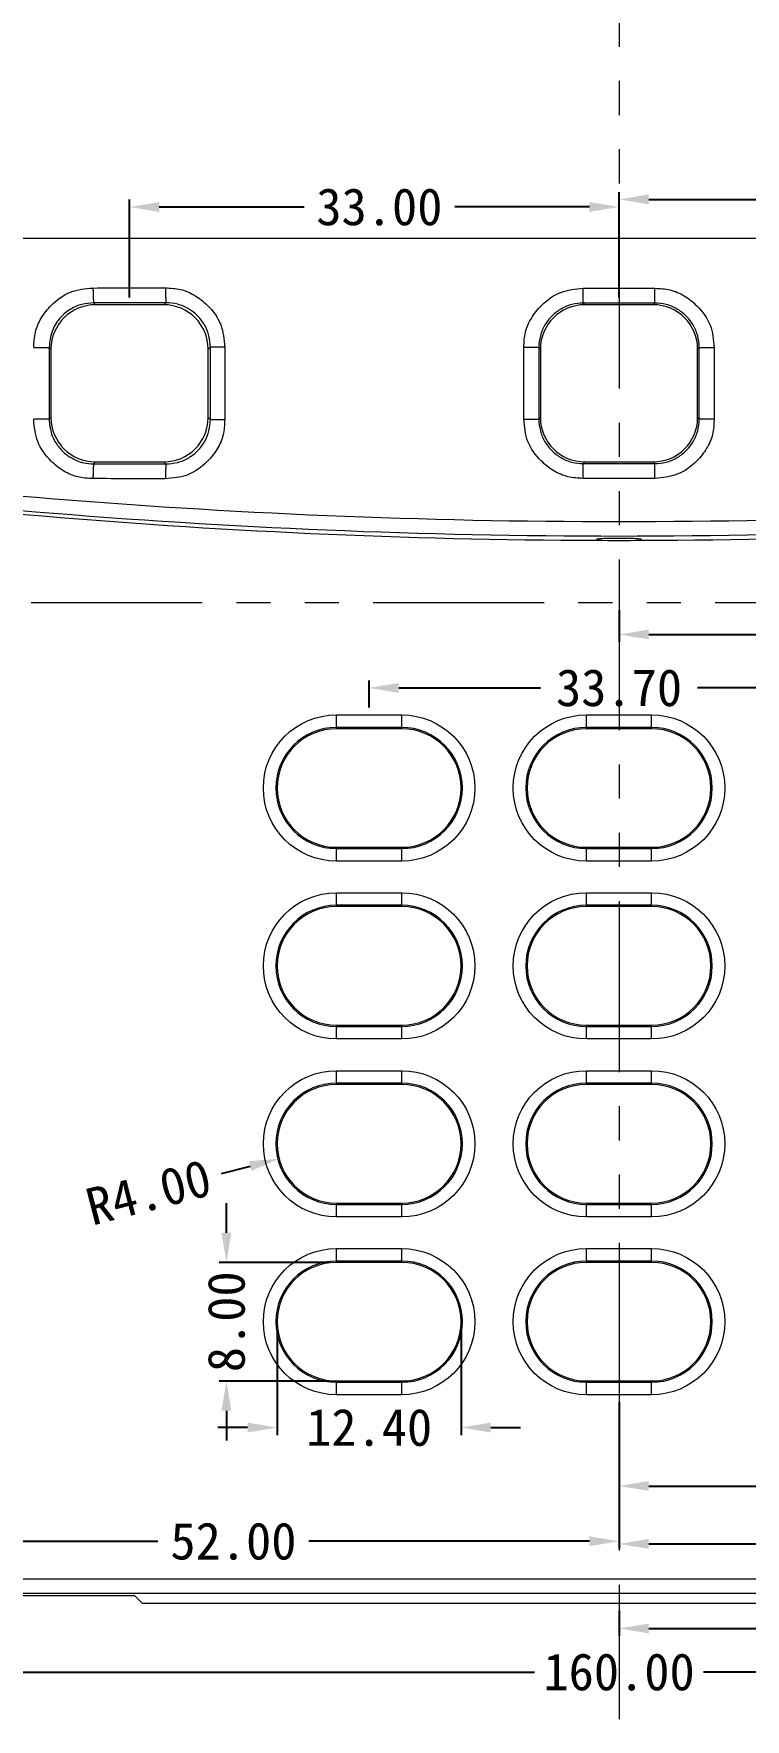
# Model space of a CAD drawing. Extents: x 123 to 716, y 209 to 645.
# Drawn here: x 534 to 582, y 450 to 563.7 of the extents above; entities that cross this region are included whole.
import ezdxf

# ---------------------------------------------------------------- set-up
doc = ezdxf.new("R2010")
doc.units = 0
doc.header["$LTSCALE"] = 3
doc.header["$MEASUREMENT"] = 0
doc.linetypes.add('PHANTOM', pattern=[2.5, 1.25, -0.25, 0.25, -0.25, 0.25, -0.25])
doc.layers.add('3', color=7, linetype='Continuous')
doc.dimstyles.get("Standard").update_dxf_attribs({"dimtxt": 0.18, "dimasz": 0.18, "dimexe": 0.18, "dimexo": 0.0625, "dimgap": 0.09, "dimtad": 0, "dimtih": 1, "dimtoh": 1, "dimdec": 4, "dimzin": 0, "dimdsep": 46, "dimtxsty": 'Standard', "dimcen": 0.09, "dimadec": 0, "dimazin": 0, "dimtfac": 1, "dimtdec": 4, "dimtofl": 0, "dimtmove": 0, "dimatfit": 3, "dimfxl": 1, "dimtolj": 1, "dimtzin": 0, "dimarcsym": 0})

# ---------------------------------------------------------------- blocks, each defined once
blk = doc.blocks.new('*D93')
at = {"color": 4, "linetype": 'Continuous'}
for p, q in [((493.48, 458.35), (493.48, 452.72)), ((653.48, 458.35), (653.48, 452.72)), ((495.48, 453.22), (567.77, 453.22)), ((651.48, 453.22), (579.18, 453.22))]:
    blk.add_line(p, q, dxfattribs=at)
for points in [[(495.48, 453.55), (495.48, 452.89), (493.48, 453.22)], [(651.48, 453.55), (651.48, 452.89), (653.48, 453.22)]]:
    blk.add_solid(points, dxfattribs=at)
at = {"layer": 'Defpoints', "color": 0, "linetype": 'Continuous'}
for p in [(493.48, 458.85), (653.48, 458.85), (653.48, 453.22)]:
    blk.add_point(p, dxfattribs=at)
at = {"color": 3, "linetype": 'Continuous', "insert": (573.48, 453.22), "char_height": 2.5, "attachment_point": 5}
blk.add_mtext('\\A1;160.00', dxfattribs=at)
blk = doc.blocks.new('_ClosedBlank')
at = {"color": 0, "linetype": 'ByBlock', "lineweight": -2}
for p, q in [((-1, 0.167), (0, 0)), ((-1, 0.167), (-1, -0.167)), ((0, 0), (-1, -0.167))]:
    blk.add_line(p, q, dxfattribs=at)
blk = doc.blocks.new('*D94')
at = {"color": 4, "linetype": 'Continuous'}
for p, q in [((572.98, 592.85), (488.57, 592.85)), ((489.07, 590.85), (489.07, 529.82)), ((489.07, 459.85), (489.07, 517.99)), ((493.98, 457.85), (488.57, 457.85))]:
    blk.add_line(p, q, dxfattribs=at)
for points in [[(488.74, 590.85), (489.4, 590.85), (489.07, 592.85)], [(488.74, 459.85), (489.4, 459.85), (489.07, 457.85)]]:
    blk.add_solid(points, dxfattribs=at)
at = {"layer": 'Defpoints', "color": 0, "linetype": 'Continuous'}
for p in [(489.07, 592.85), (573.48, 592.85), (494.48, 457.85)]:
    blk.add_point(p, dxfattribs=at)
at = {"color": 3, "linetype": 'Continuous', "insert": (489.07, 523.9), "char_height": 2.5, "attachment_point": 5, "rotation": 90}
blk.add_mtext('\\A1;135.00', dxfattribs=at)
blk = doc.blocks.new('*D98')
at = {"color": 4, "linetype": 'Continuous'}
for p, q in [((573.48, 545.95), (573.48, 553.06)), ((606.48, 545.95), (606.48, 553.06)), ((575.48, 552.56), (584.98, 552.56)), ((604.48, 552.56), (595.14, 552.56))]:
    blk.add_line(p, q, dxfattribs=at)
for points in [[(575.48, 552.9), (575.48, 552.23), (573.48, 552.56)], [(604.48, 552.9), (604.48, 552.23), (606.48, 552.56)]]:
    blk.add_solid(points, dxfattribs=at)
at = {"layer": 'Defpoints', "color": 0, "linetype": 'Continuous'}
for p in [(573.48, 552.56), (573.48, 545.45), (606.48, 545.45)]:
    blk.add_point(p, dxfattribs=at)
at = {"color": 3, "linetype": 'Continuous', "insert": (590.06, 552.56), "char_height": 2.5, "attachment_point": 5}
blk.add_mtext('\\A1;33.00', dxfattribs=at)
blk = doc.blocks.new('*D99')
at = {"color": 4, "linetype": 'Continuous'}
for p, q in [((540.48, 545.95), (540.48, 552.55)), ((542.48, 552.05), (552.24, 552.05)), ((571.48, 552.05), (562.41, 552.05)), ((573.48, 547.07), (573.48, 552.55))]:
    blk.add_line(p, q, dxfattribs=at)
for points in [[(542.48, 552.38), (542.48, 551.72), (540.48, 552.05)], [(571.48, 552.38), (571.48, 551.72), (573.48, 552.05)]]:
    blk.add_solid(points, dxfattribs=at)
at = {"layer": 'Defpoints', "color": 0, "linetype": 'Continuous'}
for p in [(573.48, 552.05), (573.48, 546.57), (540.48, 545.45)]:
    blk.add_point(p, dxfattribs=at)
at = {"color": 3, "linetype": 'Continuous', "insert": (557.32, 552.05), "char_height": 2.5, "attachment_point": 5}
blk.add_mtext('\\A1;33.00', dxfattribs=at)
blk = doc.blocks.new('*D105')
at = {"color": 4, "linetype": 'Continuous'}
for p, q in [((521.48, 492.6), (521.48, 461.54)), ((573.48, 471.42), (573.48, 461.54)), ((523.48, 462.04), (542.39, 462.04)), ((571.48, 462.04), (552.56, 462.04))]:
    blk.add_line(p, q, dxfattribs=at)
for points in [[(523.48, 462.38), (523.48, 461.71), (521.48, 462.04)], [(571.48, 462.38), (571.48, 461.71), (573.48, 462.04)]]:
    blk.add_solid(points, dxfattribs=at)
at = {"layer": 'Defpoints', "color": 0, "linetype": 'Continuous'}
for p in [(521.48, 493.1), (573.48, 471.92), (573.48, 462.04)]:
    blk.add_point(p, dxfattribs=at)
at = {"color": 3, "linetype": 'Continuous', "insert": (547.48, 462.04), "char_height": 2.5, "attachment_point": 5}
blk.add_mtext('\\A1;52.00', dxfattribs=at)
blk = doc.blocks.new('*D106')
at = {"color": 4, "linetype": 'Continuous'}
for p, q in [((633.98, 468.6), (633.98, 461.36)), ((575.48, 461.86), (598.64, 461.86)), ((631.98, 461.86), (608.81, 461.86))]:
    blk.add_line(p, q, dxfattribs=at)
for points in [[(575.48, 462.2), (575.48, 461.53), (573.48, 461.86)], [(631.98, 462.2), (631.98, 461.53), (633.98, 461.86)]]:
    blk.add_solid(points, dxfattribs=at)
at = {"layer": 'Defpoints', "color": 0, "linetype": 'Continuous'}
for p in [(633.98, 469.1), (573.48, 461.86), (573.48, 461.86)]:
    blk.add_point(p, dxfattribs=at)
at = {"color": 3, "linetype": 'Continuous', "insert": (603.73, 461.86), "char_height": 2.5, "attachment_point": 5}
blk.add_mtext('\\A1;60.50', dxfattribs=at)
blk = doc.blocks.new('*D107')
at = {"color": 4, "linetype": 'Continuous'}
for p, q in [((630.48, 468.6), (630.48, 465.27)), ((573.48, 466.36), (573.48, 465.27)), ((575.48, 465.77), (596.89, 465.77)), ((628.48, 465.77), (607.06, 465.77))]:
    blk.add_line(p, q, dxfattribs=at)
for points in [[(575.48, 466.11), (575.48, 465.44), (573.48, 465.77)], [(628.48, 466.11), (628.48, 465.44), (630.48, 465.77)]]:
    blk.add_solid(points, dxfattribs=at)
at = {"layer": 'Defpoints', "color": 0, "linetype": 'Continuous'}
for p in [(630.48, 469.1), (573.48, 466.86), (573.48, 465.77)]:
    blk.add_point(p, dxfattribs=at)
at = {"color": 3, "linetype": 'Continuous', "insert": (601.98, 465.77), "char_height": 2.5, "attachment_point": 5}
blk.add_mtext('\\A1;57.00', dxfattribs=at)
blk = doc.blocks.new('*D108')
at = {"color": 4, "linetype": 'Continuous'}
for p, q in [((637.48, 468.6), (637.48, 455.66)), ((573.48, 457.35), (573.48, 455.66)), ((575.48, 456.16), (600.39, 456.16)), ((635.48, 456.16), (610.56, 456.16))]:
    blk.add_line(p, q, dxfattribs=at)
for points in [[(575.48, 456.49), (575.48, 455.83), (573.48, 456.16)], [(635.48, 456.49), (635.48, 455.83), (637.48, 456.16)]]:
    blk.add_solid(points, dxfattribs=at)
at = {"layer": 'Defpoints', "color": 0, "linetype": 'Continuous'}
for p in [(637.48, 469.1), (573.48, 457.85), (573.48, 456.16)]:
    blk.add_point(p, dxfattribs=at)
at = {"color": 3, "linetype": 'Continuous', "insert": (605.48, 456.16), "char_height": 2.5, "attachment_point": 5}
blk.add_mtext('\\A1;64.00', dxfattribs=at)
blk = doc.blocks.new('*D114')
at = {"color": 4, "linetype": 'Continuous'}
for p, q in [((556.63, 518.29), (556.63, 520.11)), ((590.33, 518.29), (590.33, 520.11)), ((558.63, 519.61), (568.18, 519.61)), ((588.33, 519.61), (578.77, 519.61))]:
    blk.add_line(p, q, dxfattribs=at)
for points in [[(558.63, 519.94), (558.63, 519.27), (556.63, 519.61)], [(588.33, 519.94), (588.33, 519.27), (590.33, 519.61)]]:
    blk.add_solid(points, dxfattribs=at)
at = {"layer": 'Defpoints', "color": 0, "linetype": 'Continuous'}
for p in [(590.33, 519.61), (556.63, 517.79), (590.33, 517.79)]:
    blk.add_point(p, dxfattribs=at)
at = {"color": 3, "linetype": 'Continuous', "insert": (573.48, 519.61), "char_height": 2.5, "attachment_point": 5}
blk.add_mtext('\\A1;33.70', dxfattribs=at)
blk = doc.blocks.new('*D115')
at = {"color": 4, "linetype": 'Continuous'}
for p, q in [((573.48, 524.85), (573.48, 522.71)), ((575.48, 523.21), (586.7, 523.21)), ((608.93, 523.21), (597.7, 523.21)), ((610.93, 518.29), (610.93, 523.71))]:
    blk.add_line(p, q, dxfattribs=at)
for points in [[(575.48, 523.54), (575.48, 522.88), (573.48, 523.21)], [(608.93, 523.54), (608.93, 522.88), (610.93, 523.21)]]:
    blk.add_solid(points, dxfattribs=at)
at = {"layer": 'Defpoints', "color": 0, "linetype": 'Continuous'}
for p in [(573.48, 525.35), (573.48, 523.21), (610.93, 517.79)]:
    blk.add_point(p, dxfattribs=at)
at = {"color": 3, "linetype": 'Continuous', "insert": (592.2, 523.21), "char_height": 2.5, "attachment_point": 5}
blk.add_mtext('\\A1;37.45', dxfattribs=at)
blk = doc.blocks.new('*D117')
at = {"color": 4, "linetype": 'Continuous'}
for p, q in [((547.01, 482.85), (547.01, 484.85)), ((553.93, 480.85), (546.51, 480.85)), ((553.93, 472.85), (546.51, 472.85)), ((547.01, 470.85), (547.01, 468.85))]:
    blk.add_line(p, q, dxfattribs=at)
for points in [[(546.67, 482.85), (547.34, 482.85), (547.01, 480.85)], [(546.67, 470.85), (547.34, 470.85), (547.01, 472.85)]]:
    blk.add_solid(points, dxfattribs=at)
at = {"layer": 'Defpoints', "color": 0, "linetype": 'Continuous'}
for p in [(547.01, 480.85), (554.43, 480.85), (554.43, 472.85)]:
    blk.add_point(p, dxfattribs=at)
at = {"color": 3, "linetype": 'Continuous', "insert": (547.01, 476.85), "char_height": 2.5, "attachment_point": 5, "rotation": 90}
blk.add_mtext('\\A1;8.00', dxfattribs=at)
blk = doc.blocks.new('*D193')
at = {"color": 4, "linetype": 'Continuous'}
for p, q in [((550.43, 476.35), (550.43, 469.21)), ((562.83, 476.35), (562.83, 469.21)), ((548.43, 469.71), (546.43, 469.71)), ((564.83, 469.71), (566.83, 469.71))]:
    blk.add_line(p, q, dxfattribs=at)
for points in [[(548.43, 470.05), (548.43, 469.38), (550.43, 469.71)], [(564.83, 470.05), (564.83, 469.38), (562.83, 469.71)]]:
    blk.add_solid(points, dxfattribs=at)
at = {"layer": 'Defpoints', "color": 0, "linetype": 'Continuous'}
for p in [(550.43, 476.85), (562.83, 476.85), (562.83, 469.71)]:
    blk.add_point(p, dxfattribs=at)
at = {"color": 3, "linetype": 'Continuous', "insert": (556.63, 469.71), "char_height": 2.5, "attachment_point": 5}
blk.add_mtext('\\A1;12.40', dxfattribs=at)
blk = doc.blocks.new('*D195')
at = {"color": 4, "linetype": 'Continuous'}
blk.add_line((546.68, 486.85), (548.62, 487.35), dxfattribs=at)
blk.add_solid([(548.53, 487.68), (548.7, 487.03), (550.55, 487.85)], dxfattribs=at)
at = {"layer": 'Defpoints', "color": 0, "linetype": 'Continuous'}
for p in [(550.55, 487.85), (554.43, 488.85)]:
    blk.add_point(p, dxfattribs=at)
at = {"color": 3, "linetype": 'Continuous', "insert": (541.76, 485.58), "char_height": 2.5, "attachment_point": 5, "rotation": 14.4759}
blk.add_mtext('\\A1;R4.00', dxfattribs=at)

msp = doc.modelspace()

# ---------------------------------------------------------------- linework, layer by layer
at = {"color": 1, "linetype": 'PHANTOM', "lineweight": 9, "ltscale": 3.07385}
for p, q in [((573.477, 597.437), (573.477, 450.033)), ((660.642, 525.355), (486.311, 525.355))]:
    msp.add_line(p, q, dxfattribs=at)
at = {"layer": '3', "color": 7, "linetype": 'Continuous', "lineweight": 9}
for p, q in [((516.229, 549.955), (630.724, 549.955)), ((538.041, 545.586), (538.173, 545.455)), ((542.781, 545.455), (538.173, 545.455)), ((542.781, 545.455), (542.921, 545.595)), ((571.06, 545.568), (571.173, 545.455)), ((575.781, 545.455), (571.173, 545.455)), ((575.781, 545.455), (575.894, 545.568)), ((535.053, 542.582), (535.053, 537.727)), ((535.177, 542.459), (535.054, 542.581)), ((535.177, 542.459), (535.177, 537.85)), ((545.923, 542.605), (545.777, 542.459)), ((545.777, 537.85), (545.777, 542.459)), ((545.923, 537.704), (545.923, 542.605)), ((546.894, 542.605), (546.894, 537.704)), ((567.06, 537.739), (567.06, 542.57)), ((568.065, 542.57), (568.065, 537.739)), ((568.177, 542.459), (568.065, 542.57)), ((568.177, 542.459), (568.177, 537.85)), ((578.888, 542.57), (578.777, 542.459)), ((578.777, 537.85), (578.777, 542.459)), ((578.888, 537.739), (578.888, 542.57)), ((579.894, 542.57), (579.894, 537.739)), ((535.053, 537.727), (535.177, 537.85)), ((545.777, 537.85), (545.922, 537.705)), ((568.065, 537.739), (568.177, 537.85)), ((578.777, 537.85), (578.888, 537.739)), ((538.173, 534.855), (538.041, 534.723)), ((538.173, 534.855), (542.781, 534.855)), ((542.921, 534.714), (542.781, 534.855)), ((571.173, 534.855), (571.06, 534.742)), ((571.173, 534.855), (575.781, 534.855)), ((575.894, 534.742), (575.781, 534.855)), ((554.427, 516.944), (554.427, 517.786)), ((554.427, 517.786), (558.827, 517.786)), ((558.827, 516.944), (558.827, 517.786)), ((571.277, 516.944), (571.277, 517.786)), ((571.277, 517.786), (575.677, 517.786)), ((575.677, 516.944), (575.677, 517.786)), ((554.427, 516.944), (554.427, 516.855)), ((558.827, 516.944), (554.427, 516.944)), ((558.827, 516.855), (554.427, 516.855)), ((558.827, 516.855), (558.827, 516.944)), ((571.277, 516.944), (571.277, 516.855)), ((575.677, 516.944), (571.277, 516.944)), ((575.677, 516.855), (571.277, 516.855)), ((575.677, 516.855), (575.677, 516.944)), ((554.427, 508.855), (554.427, 508.765)), ((554.427, 508.855), (558.827, 508.855)), ((554.427, 507.924), (554.427, 508.765)), ((554.427, 508.765), (558.827, 508.765)), ((558.827, 508.765), (558.827, 508.855)), ((558.827, 507.924), (558.827, 508.765)), ((571.277, 508.855), (571.277, 508.765)), ((571.277, 508.855), (575.677, 508.855)), ((571.277, 507.924), (571.277, 508.765)), ((571.277, 508.765), (575.677, 508.765)), ((575.677, 508.765), (575.677, 508.855)), ((575.677, 507.924), (575.677, 508.765)), ((558.827, 507.924), (554.427, 507.924)), ((575.677, 507.924), (571.277, 507.924)), ((554.427, 504.944), (554.427, 505.786)), ((554.427, 505.786), (558.827, 505.786)), ((554.427, 504.944), (554.427, 504.855)), ((558.827, 504.944), (554.427, 504.944)), ((558.827, 504.944), (558.827, 505.786)), ((558.827, 504.855), (558.827, 504.944)), ((571.277, 504.944), (571.277, 505.786)), ((571.277, 505.786), (575.677, 505.786)), ((571.277, 504.944), (571.277, 504.855)), ((575.677, 504.944), (571.277, 504.944)), ((575.677, 504.944), (575.677, 505.786)), ((575.677, 504.855), (575.677, 504.944)), ((558.827, 504.855), (554.427, 504.855)), ((575.677, 504.855), (571.277, 504.855)), ((554.427, 496.855), (554.427, 496.765)), ((554.427, 496.855), (558.827, 496.855)), ((554.427, 495.924), (554.427, 496.765)), ((554.427, 496.765), (558.827, 496.765)), ((558.827, 495.924), (554.427, 495.924)), ((558.827, 496.765), (558.827, 496.855)), ((558.827, 495.924), (558.827, 496.765)), ((571.277, 496.855), (571.277, 496.765)), ((571.277, 496.855), (575.677, 496.855)), ((571.277, 495.924), (571.277, 496.765)), ((571.277, 496.765), (575.677, 496.765)), ((575.677, 495.924), (571.277, 495.924)), ((575.677, 496.765), (575.677, 496.855)), ((575.677, 495.924), (575.677, 496.765)), ((554.427, 492.944), (554.427, 493.786)), ((554.427, 493.786), (558.827, 493.786)), ((558.827, 492.944), (558.827, 493.786)), ((571.277, 492.944), (571.277, 493.786)), ((571.277, 493.786), (575.677, 493.786)), ((575.677, 492.944), (575.677, 493.786)), ((554.427, 492.944), (554.427, 492.855)), ((558.827, 492.944), (554.427, 492.944)), ((558.827, 492.855), (554.427, 492.855)), ((558.827, 492.855), (558.827, 492.944)), ((571.277, 492.944), (571.277, 492.855)), ((575.677, 492.944), (571.277, 492.944)), ((575.677, 492.855), (571.277, 492.855)), ((575.677, 492.855), (575.677, 492.944)), ((554.427, 484.855), (554.427, 484.765)), ((554.427, 484.855), (558.827, 484.855)), ((554.427, 483.924), (554.427, 484.765)), ((554.427, 484.765), (558.827, 484.765)), ((558.827, 484.765), (558.827, 484.855)), ((558.827, 483.924), (558.827, 484.765)), ((571.277, 484.855), (571.277, 484.765)), ((571.277, 484.855), (575.677, 484.855)), ((571.277, 483.924), (571.277, 484.765)), ((571.277, 484.765), (575.677, 484.765)), ((575.677, 484.765), (575.677, 484.855)), ((575.677, 483.924), (575.677, 484.765)), ((558.827, 483.924), (554.427, 483.924)), ((575.677, 483.924), (571.277, 483.924)), ((554.427, 480.944), (554.427, 481.786)), ((554.427, 481.786), (558.827, 481.786)), ((558.827, 480.944), (558.827, 481.786)), ((571.277, 480.944), (571.277, 481.786)), ((571.277, 481.786), (575.677, 481.786)), ((575.677, 480.944), (575.677, 481.786)), ((554.427, 480.944), (554.427, 480.855)), ((558.827, 480.944), (554.427, 480.944)), ((558.827, 480.855), (554.427, 480.855)), ((558.827, 480.855), (558.827, 480.944)), ((571.277, 480.944), (571.277, 480.855)), ((575.677, 480.944), (571.277, 480.944)), ((575.677, 480.855), (571.277, 480.855)), ((575.677, 480.855), (575.677, 480.944)), ((554.427, 472.855), (554.427, 472.765)), ((554.427, 472.855), (558.827, 472.855)), ((554.427, 471.924), (554.427, 472.765)), ((554.427, 472.765), (558.827, 472.765)), ((558.827, 471.924), (554.427, 471.924)), ((558.827, 472.765), (558.827, 472.855)), ((558.827, 471.924), (558.827, 472.765)), ((571.277, 472.855), (571.277, 472.765)), ((571.277, 472.855), (575.677, 472.855)), ((571.277, 471.924), (571.277, 472.765)), ((571.277, 472.765), (575.677, 472.765)), ((575.677, 471.924), (571.277, 471.924)), ((575.677, 472.765), (575.677, 472.855)), ((575.677, 471.924), (575.677, 472.765)), ((495.133, 459.511), (651.82, 459.511)), ((651.82, 458.512), (495.133, 458.512)), ((540.822, 458.352), (530.132, 458.352)), ((541.319, 457.855), (540.822, 458.352)), ((541.319, 457.855), (605.634, 457.855))]:
    msp.add_line(p, q, dxfattribs=at)
for centre, radius, start, end in [((573.477, 989.497), 459.935, 260.19265, 269.81314), ((573.477, 989.497), 459.935, 270.18686, 279.80735), ((573.477, 989.497), 459.935, 269.81314, 270.18686), ((554.427, 512.855), 4.089, 90, 270), ((554.427, 512.855), 4, 90, 270), ((558.827, 512.855), 4.089, 270, 90), ((558.827, 512.855), 4, 270, 90), ((571.277, 512.855), 4.089, 90, 270), ((571.277, 512.855), 4, 90, 270), ((575.677, 512.855), 4.089, 270, 90), ((575.677, 512.855), 4, 270, 90), ((554.427, 500.855), 4.089, 90, 270), ((558.827, 500.855), 4.089, 270, 90), ((571.277, 500.855), 4.089, 90, 270), ((575.677, 500.855), 4.089, 270, 90), ((554.427, 500.855), 4, 90, 270), ((558.827, 500.855), 4, 270, 90), ((571.277, 500.855), 4, 90, 270), ((575.677, 500.855), 4, 270, 90), ((554.427, 488.855), 4.089, 90, 270), ((554.427, 488.855), 4, 90, 270), ((558.827, 488.855), 4.089, 270, 90), ((558.827, 488.855), 4, 270, 90), ((571.277, 488.855), 4.089, 90, 270), ((571.277, 488.855), 4, 90, 270), ((575.677, 488.855), 4.089, 270, 90), ((575.677, 488.855), 4, 270, 90), ((554.427, 476.855), 4.089, 90, 270), ((554.427, 476.855), 4, 90, 270), ((558.827, 476.855), 4.089, 270, 90), ((558.827, 476.855), 4, 270, 90), ((571.277, 476.855), 4.089, 90, 270), ((571.277, 476.855), 4, 90, 270), ((575.677, 476.855), 4.089, 270, 90), ((575.677, 476.855), 4, 270, 90)]:
    msp.add_arc(centre, radius, start, end, dxfattribs=at)
at = {"layer": '3', "color": 7, "linetype": 'Continuous', "lineweight": 9, "extrusion": (0, 0, -1)}
for centre, start, end in [((-554.427, 512.855), 270, 90), ((-558.827, 512.855), 90, 270), ((-571.277, 512.855), 270, 90), ((-575.677, 512.855), 90, 270), ((-554.427, 500.855), 270, 90), ((-558.827, 500.855), 90, 270), ((-571.277, 500.855), 270, 90), ((-575.677, 500.855), 90, 270), ((-554.427, 488.855), 270, 90), ((-558.827, 488.855), 90, 270), ((-571.277, 488.855), 270, 90), ((-575.677, 488.855), 90, 270), ((-554.427, 476.855), 270, 90), ((-558.827, 476.855), 90, 270), ((-571.277, 476.855), 270, 90), ((-575.677, 476.855), 90, 270)]:
    msp.add_arc(centre, 4.931, start, end, dxfattribs=at)
at = {"layer": '3', "color": 7, "linetype": 'Continuous', "lineweight": 9}
for centre, major_axis in [((538.181, 542.45), (-2.127, 2.127)), ((542.773, 542.45), (2.127, 2.127)), ((571.181, 542.45), (-2.127, 2.127)), ((575.773, 542.45), (2.127, 2.127)), ((538.181, 537.859), (-2.127, -2.127)), ((542.773, 537.859), (2.127, -2.127)), ((571.181, 537.859), (-2.127, -2.127)), ((575.773, 537.859), (2.127, -2.127))]:
    msp.add_ellipse(centre, major_axis=major_axis, ratio=0.997265, start_param=5.4991567, end_param=7.0672139, dxfattribs=at)
for points, knots in [([(534.014, 542.582), (534.031, 542.928), (534.065, 543.616), (534.492, 544.597), (535.264, 545.559), (536.435, 546.439), (537.488, 546.537), (538.005, 546.585)], [0, 0, 0, 0, 0.1650409, 0.3278049, 0.5012664, 0.7554622, 1, 1, 1, 1]), ([(542.889, 546.593), (543.236, 546.577), (543.925, 546.545), (544.907, 546.119), (545.87, 545.347), (546.752, 544.176), (546.847, 543.122), (546.894, 542.605)], [0, 0, 0, 0, 0.1652238, 0.3280842, 0.5016046, 0.7557188, 1, 1, 1, 1]), ([(567.06, 542.57), (567.077, 542.917), (567.11, 543.605), (567.539, 544.585), (568.313, 545.546), (569.486, 546.424), (570.54, 546.519), (571.057, 546.566)], [0, 0, 0, 0, 0.1650329, 0.327772, 0.5012561, 0.7554406, 1, 1, 1, 1]), ([(575.896, 546.566), (576.243, 546.549), (576.931, 546.515), (577.912, 546.087), (578.873, 545.313), (579.752, 544.141), (579.847, 543.087), (579.894, 542.57)], [0, 0, 0, 0, 0.1651903, 0.3280398, 0.501575, 0.7556565, 1, 1, 1, 1]), ([(538.041, 545.586), (537.777, 545.565), (537.225, 545.521), (536.421, 545.157), (535.706, 544.538), (535.165, 543.648), (535.091, 542.945), (535.053, 542.582)], [0, 0, 0, 0, 0.1686446, 0.3529218, 0.5528864, 0.7685728, 1, 1, 1, 1]), ([(545.923, 542.605), (545.905, 542.856), (545.868, 543.363), (545.571, 544.081), (545.106, 544.712), (544.48, 545.203), (543.734, 545.533), (543.193, 545.574), (542.921, 545.595)], [0, 0, 0, 0, 0.1601973, 0.3227612, 0.4878634, 0.6556678, 0.8263306, 1, 1, 1, 1]), ([(571.06, 545.567), (570.806, 545.549), (570.294, 545.511), (569.573, 545.21), (568.943, 544.742), (568.454, 544.116), (568.127, 543.375), (568.086, 542.84), (568.065, 542.57)], [0, 0, 0, 0, 0.1620279, 0.3257881, 0.4913753, 0.6588812, 0.8283943, 1, 1, 1, 1]), ([(578.888, 542.57), (578.868, 542.84), (578.826, 543.375), (578.5, 544.116), (578.011, 544.742), (577.38, 545.21), (576.659, 545.511), (576.148, 545.549), (575.893, 545.567)], [0, 0, 0, 0, 0.1715809, 0.3410792, 0.5085801, 0.6741723, 0.8379473, 1, 1, 1, 1]), ([(495.207, 537.377), (521.073, 533.019), (547.162, 530.831), (599.792, 530.831), (625.88, 533.019), (651.746, 537.377)], [0, 0, 0, 0, 0.5, 0.5, 1, 1, 1, 1]), ([(538.005, 533.725), (537.658, 533.742), (536.97, 533.778), (535.991, 534.208), (535.032, 534.984), (534.156, 536.157), (534.061, 537.211), (534.014, 537.727)], [0, 0, 0, 0, 0.1651713, 0.3280228, 0.5015594, 0.755624, 1, 1, 1, 1]), ([(535.053, 537.727), (535.08, 537.423), (535.131, 536.83), (535.522, 536.045), (536.06, 535.432), (536.698, 535.013), (537.369, 534.767), (537.823, 534.738), (538.041, 534.723)], [0, 0, 0, 0, 0.1940077, 0.3770521, 0.5491479, 0.7103165, 0.8605872, 1, 1, 1, 1]), ([(546.894, 537.704), (546.877, 537.358), (546.844, 536.669), (546.413, 535.689), (545.637, 534.73), (544.461, 533.854), (543.407, 533.761), (542.889, 533.716)], [0, 0, 0, 0, 0.1650104, 0.3277114, 0.5012315, 0.755389, 1, 1, 1, 1]), ([(542.921, 534.715), (543.193, 534.735), (543.733, 534.776), (544.479, 535.106), (545.106, 535.597), (545.571, 536.228), (545.868, 536.946), (545.905, 537.453), (545.923, 537.704)], [0, 0, 0, 0, 0.1736286, 0.3442669, 0.5120631, 0.6771735, 0.8397619, 1, 1, 1, 1]), ([(571.057, 533.743), (570.711, 533.76), (570.022, 533.794), (569.041, 534.223), (568.08, 534.996), (567.201, 536.168), (567.106, 537.222), (567.06, 537.739)], [0, 0, 0, 0, 0.1651903, 0.3280398, 0.501575, 0.7556565, 1, 1, 1, 1]), ([(568.065, 537.739), (568.086, 537.469), (568.127, 536.934), (568.454, 536.193), (568.942, 535.567), (569.573, 535.099), (570.294, 534.798), (570.806, 534.761), (571.06, 534.742)], [0, 0, 0, 0, 0.1715873, 0.3410894, 0.5085916, 0.6741825, 0.8379537, 1, 1, 1, 1]), ([(575.893, 534.742), (576.148, 534.761), (576.659, 534.798), (577.38, 535.099), (578.011, 535.567), (578.5, 536.193), (578.826, 536.934), (578.868, 537.469), (578.888, 537.739)], [0, 0, 0, 0, 0.1620333, 0.3257967, 0.491385, 0.6588897, 0.8283996, 1, 1, 1, 1]), ([(579.894, 537.739), (579.877, 537.392), (579.843, 536.704), (579.414, 535.724), (578.64, 534.764), (577.467, 533.885), (576.413, 533.79), (575.896, 533.743)], [0, 0, 0, 0, 0.1650329, 0.327772, 0.5012561, 0.7554406, 1, 1, 1, 1]), ([(651.836, 536.393), (625.941, 532.025), (599.822, 529.832), (547.131, 529.832), (521.013, 532.025), (495.117, 536.393)], [0, 0, 0, 0, 0.5, 0.5, 1, 1, 1, 1]), ([(571.977, 529.643), (571.977, 529.652), (572.006, 529.661), (572.061, 529.669), (572.117, 529.677), (572.201, 529.685), (572.306, 529.691), (572.411, 529.698), (572.54, 529.704), (572.683, 529.708), (572.825, 529.713), (572.985, 529.716), (573.149, 529.718), (573.256, 529.719), (573.367, 529.719), (573.477, 529.719), (573.644, 529.719), (573.814, 529.718), (573.973, 529.715), (574.131, 529.712), (574.282, 529.708), (574.413, 529.703), (574.544, 529.698), (574.659, 529.691), (574.748, 529.684), (574.837, 529.677), (574.903, 529.669), (574.94, 529.66), (574.964, 529.655), (574.977, 529.649), (574.977, 529.643)], [0, 0, 0, 0, 0.1076469, 0.1076469, 0.1076469, 0.2152985, 0.2152985, 0.2152985, 0.3228775, 0.3228775, 0.3228775, 0.4303219, 0.4303219, 0.4303219, 0.5000056, 0.5000056, 0.5000056, 0.6073067, 0.6073067, 0.6073067, 0.7146043, 0.7146043, 0.7146043, 0.8219572, 0.8219572, 0.8219572, 0.9294357, 0.9294357, 0.9294357, 1, 1, 1, 1]), ([(571.977, 529.643), (571.977, 529.63), (571.977, 529.618), (571.977, 529.605), (571.977, 529.591), (571.977, 529.578), (571.977, 529.565)], [0, 0, 0, 0, 0.4877587, 0.4877587, 0.4877587, 1, 1, 1, 1]), ([(574.977, 529.565), (574.977, 529.578), (574.977, 529.591), (574.977, 529.605), (574.977, 529.618), (574.977, 529.63), (574.977, 529.643)], [0, 0, 0, 0, 0.5122413, 0.5122413, 0.5122413, 1, 1, 1, 1])]:
    msp.add_open_spline(points, degree=3, knots=knots, dxfattribs=at)
for points, degree in [([(538.005, 546.585), (539.633, 546.587), (541.261, 546.59), (542.889, 546.593)], 3), ([(538.005, 546.585), (538.041, 545.586)], 1), ([(542.889, 546.593), (542.921, 545.595)], 1), ([(571.057, 546.566), (572.67, 546.566), (574.283, 546.566), (575.896, 546.566)], 3), ([(571.06, 545.567), (571.057, 546.566)], 1), ([(575.893, 545.567), (575.896, 546.566)], 1), ([(542.921, 545.595), (538.041, 545.586)], 1), ([(575.893, 545.567), (571.06, 545.567)], 1), ([(534.014, 542.582), (535.053, 542.582)], 1), ([(546.894, 542.605), (545.923, 542.605)], 1), ([(568.065, 542.57), (567.06, 542.57)], 1), ([(578.888, 542.57), (579.894, 542.57)], 1), ([(535.053, 537.727), (534.014, 537.727)], 1), ([(545.923, 537.704), (546.894, 537.704)], 1), ([(567.06, 537.739), (568.065, 537.739)], 1), ([(579.894, 537.739), (578.888, 537.739)], 1), ([(538.041, 534.723), (538.005, 533.725)], 1), ([(538.041, 534.723), (542.921, 534.715)], 1), ([(542.921, 534.715), (542.889, 533.716)], 1), ([(571.057, 533.743), (571.06, 534.742)], 1), ([(571.06, 534.742), (575.893, 534.742)], 1), ([(575.896, 533.743), (575.893, 534.742)], 1), ([(542.889, 533.716), (541.261, 533.719), (539.633, 533.722), (538.005, 533.725)], 3), ([(575.896, 533.743), (574.283, 533.743), (572.67, 533.743), (571.057, 533.743)], 3)]:
    msp.add_open_spline(points, degree=degree, dxfattribs=at)

# ---------------------------------------------------------------- dimensions: what is measured, and where the dimension line sits
at = {"color": 7, "linetype": 'Continuous', "lineweight": 9}
for base, p1, p2, picture, middle in [((489.069, 592.855), (494.475, 457.855), (573.477, 592.855), '*D94', (489.069, 523.904)), ((547.007, 480.855), (554.427, 472.855), (554.427, 480.855), '*D117', (547.007, 476.855))]:
    dim = msp.add_linear_dim(base=base, p1=p1, p2=p2, angle=90, dimstyle='Standard', override={"dimtxt": 2.5, "dimasz": 2, "dimexe": 0.5, "dimexo": 0.5, "dimgap": 0.5, "dimtih": 0, "dimtoh": 0, "dimdec": 2, "dimdsep": 0, "dimblk1": 'CLOSEDBLANK', "dimcen": 0, "dimclrd": 4, "dimclre": 4, "dimclrt": 3, "dimtdec": 2, "dimlwd": 9, "dimlwe": 9}, dxfattribs=at)
    dim.commit()
    dim.dimension.update_dxf_attribs({"geometry": picture, "text_midpoint": middle, "dimtype": 160})
for base, p1, p2, picture, middle in [((573.477, 552.563), (606.477, 545.455), (573.477, 545.455), '*D98', (590.059, 552.563)), ((573.477, 552.05), (540.477, 545.455), (573.477, 546.566), '*D99', (557.322, 552.05)), ((573.477, 523.211), (610.927, 517.786), (573.477, 525.355), '*D115', (592.202, 523.211)), ((590.327, 519.608), (556.627, 517.786), (590.327, 517.786), '*D114', (573.477, 519.608))]:
    dim = msp.add_linear_dim(base=base, p1=p1, p2=p2, dimstyle='Standard', override={"dimtxt": 2.5, "dimasz": 2, "dimexe": 0.5, "dimexo": 0.5, "dimgap": 0.5, "dimtih": 0, "dimtoh": 0, "dimdec": 2, "dimdsep": 0, "dimblk1": 'CLOSEDBLANK', "dimcen": 0, "dimclrd": 4, "dimclre": 4, "dimclrt": 3, "dimtdec": 2, "dimlwd": 9, "dimlwe": 9}, dxfattribs=at)
    dim.commit()
    dim.dimension.update_dxf_attribs({"geometry": picture, "text_midpoint": middle, "dimtype": 160})
for base, p1, p2, picture, middle in [((573.477, 462.042), (521.477, 493.105), (573.477, 471.924), '*D105', (547.477, 462.042)), ((562.827, 469.714), (550.427, 476.855), (562.827, 476.855), '*D193', (556.627, 469.714)), ((573.477, 461.862), (633.977, 469.105), (573.477, 461.862), '*D106', (603.727, 461.862)), ((573.477, 465.773), (630.477, 469.105), (573.477, 466.862), '*D107', (601.977, 465.773)), ((573.477, 456.161), (637.477, 469.105), (573.477, 457.855), '*D108', (605.477, 456.161)), ((653.477, 453.221), (493.477, 458.853), (653.477, 458.853), '*D93', (573.477, 453.221))]:
    dim = msp.add_linear_dim(base=base, p1=p1, p2=p2, dimstyle='Standard', override={"dimtxt": 2.5, "dimasz": 2, "dimexe": 0.5, "dimexo": 0.5, "dimgap": 0.5, "dimtih": 0, "dimtoh": 0, "dimdec": 2, "dimdsep": 0, "dimblk1": 'CLOSEDBLANK', "dimcen": 0, "dimclrd": 4, "dimclre": 4, "dimclrt": 3, "dimtdec": 2, "dimlwd": 9, "dimlwe": 9}, dxfattribs=at)
    dim.commit()
    dim.dimension.update_dxf_attribs({"geometry": picture, "text_midpoint": middle})
dim = msp.add_radius_dim(center=(554.427, 488.855), mpoint=(550.554, 487.855), dimstyle='Standard', override={"dimtxt": 2.5, "dimasz": 2, "dimexe": 0.5, "dimexo": 0.5, "dimgap": 0.5, "dimtih": 0, "dimtoh": 0, "dimdec": 2, "dimdsep": 0, "dimblk1": 'CLOSEDBLANK', "dimcen": 0, "dimclrd": 4, "dimclre": 4, "dimclrt": 3, "dimtdec": 2, "dimlwd": 9, "dimlwe": 9}, dxfattribs=at)
dim.commit()
dim.dimension.update_dxf_attribs({"geometry": '*D195', "text_midpoint": (541.759, 485.584)})

doc.saveas('drawing.dxf')
